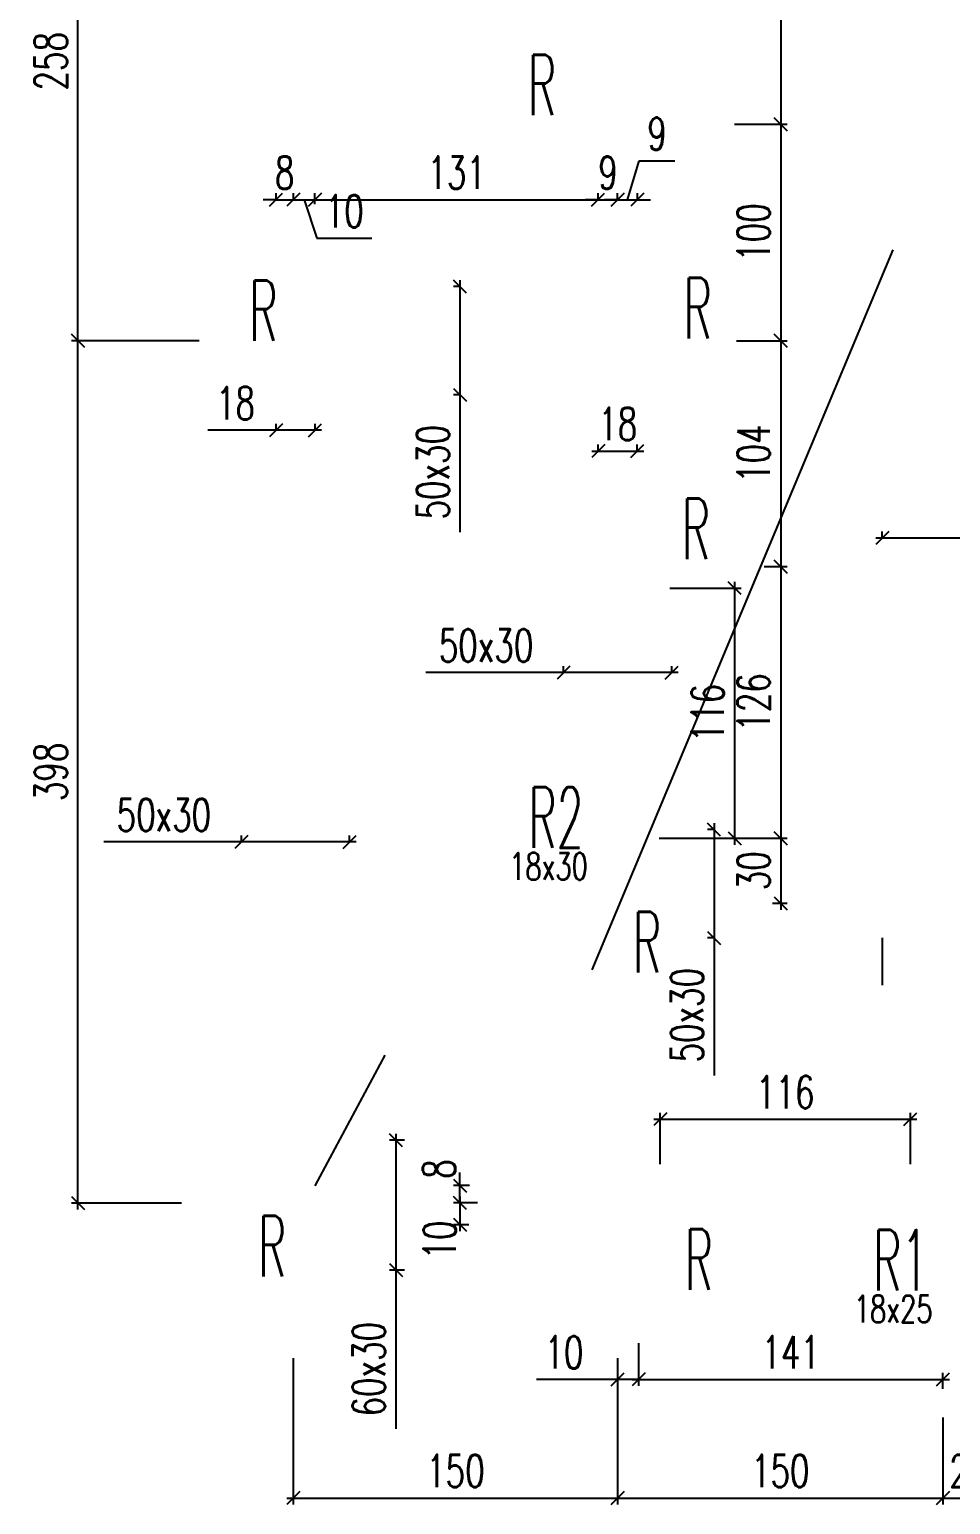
# Model space of a CAD drawing. Extents: x 307 to 786, y -197 to -94.
# Drawn here: x 399.65 to 403.9, y -112.1 to -105.28 of the extents above; entities that cross this region are included whole.
import ezdxf

# ---------------------------------------------------------------- set-up
doc = ezdxf.new("R2010")
doc.units = 0
doc.header["$LTSCALE"] = 0.5
doc.header["$MEASUREMENT"] = 0
doc.layers.get('DEFPOINTS').update_dxf_attribs({"linetype": 'CONTINUOUS'})
doc.layers.add('COTATION', color=7, linetype='CONTINUOUS')
doc.layers.add('REPERE-RAID', color=4, linetype='CONTINUOUS')
doc.styles.add('ROMANS8', font='romans.shx', dxfattribs={"width": 0.7})
doc.styles.get("Standard").update_dxf_attribs({"font": 'txt.shx'})
doc.dimstyles.new('COT50 cm', dxfattribs={"dimtxt": 0.15, "dimasz": 0.06, "dimexe": 0.03, "dimexo": 0.1, "dimgap": 0.05, "dimtad": 1, "dimdec": 0, "dimlfac": 100, "dimzin": 0, "dimdsep": 46, "dimtxsty": 'ROMANS8', "dimblk1": 'OBLIQUE', "dimblk2": 'OBLIQUE', "dimsah": 1, "dimcen": 0.03, "dimdle": 0.03, "dimclrt": 1, "dimadec": 0, "dimazin": 0, "dimtfac": 1, "dimtdec": 0, "dimtmove": 0, "dimatfit": 3, "dimfxl": 1, "dimfxlon": 1, "dimtolj": 1, "dimtzin": 0, "dimlwd": -1, "dimlwe": -1, "dimarcsym": 0})

# ---------------------------------------------------------------- blocks, each defined once
blk = doc.blocks.new('_Oblique')
at = {"layer": 'COTATION', "color": 0, "lineweight": -2}
blk.add_line((-0.5, -0.5), (0.5, 0.5), dxfattribs=at)
blk = doc.blocks.new('*D71')
at = {"layer": 'COTATION', "color": 0, "transparency": 16777216}
for p, q in [((400.4329, -106.7178), (399.8431, -106.7178)), ((399.8731, -110.7324), (399.8731, -106.6878)), ((400.3518, -110.7024), (399.8431, -110.7024))]:
    blk.add_line(p, q, dxfattribs=at)
at = {"layer": 'DEFPOINTS', "color": 0, "transparency": 16777216}
for p in [(399.8731, -106.7178), (400.5329, -106.7178), (400.4518, -110.7024)]:
    blk.add_point(p, dxfattribs=at)
at = {"layer": 'COTATION', "color": 0, "transparency": 16777216, "xscale": 0.06, "yscale": 0.06, "zscale": 0.06}
for p, rotation in [((399.8731, -106.7178), 90), ((399.8731, -110.7024), 270)]:
    blk.add_blockref('_Oblique', p, dxfattribs=dict(at, rotation=rotation))
at = {"layer": 'COTATION', "color": 1, "transparency": 16777216, "insert": (399.7481, -108.7101), "char_height": 0.15, "attachment_point": 5, "rotation": 90, "style": 'ROMANS8'}
blk.add_mtext('\\A1;398', dxfattribs=at)
blk = doc.blocks.new('*D72')
at = {"layer": 'COTATION', "color": 0, "transparency": 16777216}
for p, q in [((400.8684, -111.4197), (400.8684, -112.0955)), ((402.3667, -111.4197), (402.3667, -112.0955)), ((400.8384, -112.0655), (402.3967, -112.0655))]:
    blk.add_line(p, q, dxfattribs=at)
at = {"layer": 'DEFPOINTS', "color": 0, "transparency": 16777216}
for p in [(400.8684, -111.3197), (402.3667, -111.3197), (402.3667, -112.0655)]:
    blk.add_point(p, dxfattribs=at)
at = {"layer": 'COTATION', "color": 0, "transparency": 16777216, "xscale": 0.06, "yscale": 0.06, "zscale": 0.06, "rotation": 180}
blk.add_blockref('_Oblique', (400.8684, -112.0655), dxfattribs=at)
at = {"layer": 'COTATION', "color": 0, "transparency": 16777216, "xscale": 0.06, "yscale": 0.06, "zscale": 0.06}
blk.add_blockref('_Oblique', (402.3667, -112.0655), dxfattribs=at)
at = {"layer": 'COTATION', "color": 1, "transparency": 16777216, "insert": (401.6175, -111.9405), "char_height": 0.15, "attachment_point": 5, "style": 'ROMANS8'}
blk.add_mtext('\\A1;150', dxfattribs=at)
blk = doc.blocks.new('*D73')
at = {"layer": 'COTATION', "color": 0, "transparency": 16777216}
for p, q in [((402.3667, -111.4197), (402.3667, -112.0955)), ((403.8697, -111.6932), (403.8697, -112.0955)), ((402.3367, -112.0655), (403.8997, -112.0655))]:
    blk.add_line(p, q, dxfattribs=at)
at = {"layer": 'DEFPOINTS', "color": 0, "transparency": 16777216}
for p in [(402.3667, -111.3197), (403.8697, -111.5932), (403.8697, -112.0655)]:
    blk.add_point(p, dxfattribs=at)
at = {"layer": 'COTATION', "color": 0, "transparency": 16777216, "xscale": 0.06, "yscale": 0.06, "zscale": 0.06, "rotation": 180}
blk.add_blockref('_Oblique', (402.3667, -112.0655), dxfattribs=at)
at = {"layer": 'COTATION', "color": 0, "transparency": 16777216, "xscale": 0.06, "yscale": 0.06, "zscale": 0.06}
blk.add_blockref('_Oblique', (403.8697, -112.0655), dxfattribs=at)
at = {"layer": 'COTATION', "color": 1, "transparency": 16777216, "insert": (403.1182, -111.9405), "char_height": 0.15, "attachment_point": 5, "style": 'ROMANS8'}
blk.add_mtext('\\A1;150', dxfattribs=at)
blk = doc.blocks.new('*D74')
at = {"layer": 'COTATION', "color": 0, "transparency": 16777216}
for p, q in [((404.1097, -111.5086), (404.1097, -112.0955)), ((403.8697, -111.6932), (403.8697, -112.0955)), ((403.8397, -112.0655), (404.1397, -112.0655))]:
    blk.add_line(p, q, dxfattribs=at)
at = {"layer": 'DEFPOINTS', "color": 0, "transparency": 16777216}
for p in [(404.1097, -111.4086), (403.8697, -111.5932), (404.1097, -112.0655)]:
    blk.add_point(p, dxfattribs=at)
at = {"layer": 'COTATION', "color": 0, "transparency": 16777216, "xscale": 0.06, "yscale": 0.06, "zscale": 0.06, "rotation": 180}
blk.add_blockref('_Oblique', (403.8697, -112.0655), dxfattribs=at)
at = {"layer": 'COTATION', "color": 0, "transparency": 16777216, "xscale": 0.06, "yscale": 0.06, "zscale": 0.06}
blk.add_blockref('_Oblique', (404.1097, -112.0655), dxfattribs=at)
at = {"layer": 'COTATION', "color": 1, "transparency": 16777216, "insert": (403.9897, -111.9405), "char_height": 0.15, "attachment_point": 5, "style": 'ROMANS8'}
blk.add_mtext('\\A1;24', dxfattribs=at)
blk = doc.blocks.new('*D261')
at = {"layer": 'COTATION', "color": 0, "transparency": 16777216}
for p, q in [((400.7886, -107.1312), (400.4736, -107.1312)), ((400.7886, -107.1312), (400.7886, -107.1012)), ((400.9987, -107.1312), (400.7886, -107.1312)), ((400.9687, -107.1312), (400.9687, -107.1012))]:
    blk.add_line(p, q, dxfattribs=at)
at = {"layer": 'DEFPOINTS', "color": 0, "transparency": 16777216}
for p in [(400.7886, -107.1312), (400.7886, -107.1757), (400.9687, -107.1757)]:
    blk.add_point(p, dxfattribs=at)
at = {"layer": 'COTATION', "color": 0, "transparency": 16777216, "xscale": 0.06, "yscale": 0.06, "zscale": 0.06, "rotation": 180}
blk.add_blockref('_Oblique', (400.7886, -107.1312), dxfattribs=at)
at = {"layer": 'COTATION', "color": 0, "transparency": 16777216, "xscale": 0.06, "yscale": 0.06, "zscale": 0.06}
blk.add_blockref('_Oblique', (400.9687, -107.1312), dxfattribs=at)
at = {"layer": 'COTATION', "color": 1, "transparency": 16777216, "insert": (400.6011, -107.0062), "char_height": 0.15, "attachment_point": 5, "style": 'ROMANS8'}
blk.add_mtext('\\A1;18', dxfattribs=at)
blk = doc.blocks.new('*D276')
at = {"layer": 'COTATION', "color": 0, "transparency": 16777216}
for p, q in [((400.6285, -109.0339), (399.9932, -109.0339)), ((400.6285, -109.0339), (400.6285, -109.0039)), ((401.1585, -109.0339), (400.6285, -109.0339)), ((401.1285, -109.0339), (401.1285, -109.0039))]:
    blk.add_line(p, q, dxfattribs=at)
at = {"layer": 'DEFPOINTS', "color": 0, "transparency": 16777216}
for p in [(400.6285, -109.0339), (400.6285, -109.0534), (401.1285, -109.0534)]:
    blk.add_point(p, dxfattribs=at)
at = {"layer": 'COTATION', "color": 0, "transparency": 16777216, "xscale": 0.06, "yscale": 0.06, "zscale": 0.06, "rotation": 180}
blk.add_blockref('_Oblique', (400.6285, -109.0339), dxfattribs=at)
at = {"layer": 'COTATION', "color": 0, "transparency": 16777216, "xscale": 0.06, "yscale": 0.06, "zscale": 0.06}
blk.add_blockref('_Oblique', (401.1285, -109.0339), dxfattribs=at)
at = {"layer": 'COTATION', "color": 1, "transparency": 16777216, "insert": (400.2707, -108.9089), "char_height": 0.15, "attachment_point": 5, "style": 'ROMANS8'}
blk.add_mtext('\\A1;50x30', dxfattribs=at)
blk = doc.blocks.new('*D277')
at = {"layer": 'COTATION', "color": 0, "transparency": 16777216}
for p, q in [((401.6386, -106.4378), (401.6386, -106.9678)), ((401.6386, -106.4678), (401.6086, -106.4678)), ((401.6386, -106.9678), (401.6086, -106.9678)), ((401.6386, -106.9678), (401.6386, -107.6031))]:
    blk.add_line(p, q, dxfattribs=at)
at = {"layer": 'DEFPOINTS', "color": 0, "transparency": 16777216}
for p in [(401.7121, -106.4678), (401.6386, -106.9678), (401.7121, -106.9678)]:
    blk.add_point(p, dxfattribs=at)
at = {"layer": 'COTATION', "color": 0, "transparency": 16777216, "xscale": 0.06, "yscale": 0.06, "zscale": 0.06}
for p, rotation in [((401.6386, -106.4678), 90), ((401.6386, -106.9678), 270)]:
    blk.add_blockref('_Oblique', p, dxfattribs=dict(at, rotation=rotation))
at = {"layer": 'COTATION', "color": 1, "transparency": 16777216, "insert": (401.5136, -107.3256), "char_height": 0.15, "attachment_point": 5, "rotation": 90, "style": 'ROMANS8'}
blk.add_mtext('\\A1;50x30', dxfattribs=at)
blk = doc.blocks.new('*D278')
at = {"layer": 'COTATION', "color": 0, "transparency": 16777216}
for p, q in [((403.5898, -107.6287), (403.5898, -107.5987)), ((404.1897, -107.6639), (404.1897, -107.5987)), ((403.5598, -107.6287), (404.1897, -107.6287)), ((404.1897, -107.6287), (404.8197, -107.6287))]:
    blk.add_line(p, q, dxfattribs=at)
at = {"layer": 'DEFPOINTS', "color": 0, "transparency": 16777216}
for p in [(404.1897, -107.6287), (403.5898, -107.7262), (404.1897, -107.7639)]:
    blk.add_point(p, dxfattribs=at)
at = {"layer": 'COTATION', "color": 0, "transparency": 16777216, "xscale": 0.06, "yscale": 0.06, "zscale": 0.06, "rotation": 180}
blk.add_blockref('_Oblique', (403.5898, -107.6287), dxfattribs=at)
at = {"layer": 'COTATION', "color": 0, "transparency": 16777216, "xscale": 0.06, "yscale": 0.06, "zscale": 0.06}
blk.add_blockref('_Oblique', (404.1897, -107.6287), dxfattribs=at)
at = {"layer": 'COTATION', "color": 1, "transparency": 16777216, "insert": (404.5447, -107.5037), "char_height": 0.15, "attachment_point": 5, "style": 'ROMANS8'}
blk.add_mtext('\\A1;60x30', dxfattribs=at)
blk = doc.blocks.new('*D279')
at = {"layer": 'COTATION', "color": 0, "transparency": 16777216}
for p, q in [((402.1168, -108.2514), (402.1168, -108.2214)), ((402.6168, -108.2514), (402.6168, -108.2214)), ((402.1168, -108.2514), (401.4814, -108.2514)), ((402.6468, -108.2514), (402.1168, -108.2514))]:
    blk.add_line(p, q, dxfattribs=at)
at = {"layer": 'DEFPOINTS', "color": 0, "transparency": 16777216}
for p in [(402.1168, -108.2514), (402.1168, -108.2709), (402.6168, -108.2709)]:
    blk.add_point(p, dxfattribs=at)
at = {"layer": 'COTATION', "color": 0, "transparency": 16777216, "xscale": 0.06, "yscale": 0.06, "zscale": 0.06, "rotation": 180}
blk.add_blockref('_Oblique', (402.1168, -108.2514), dxfattribs=at)
at = {"layer": 'COTATION', "color": 0, "transparency": 16777216, "xscale": 0.06, "yscale": 0.06, "zscale": 0.06}
blk.add_blockref('_Oblique', (402.6168, -108.2514), dxfattribs=at)
at = {"layer": 'COTATION', "color": 1, "transparency": 16777216, "insert": (401.7589, -108.1264), "char_height": 0.15, "attachment_point": 5, "style": 'ROMANS8'}
blk.add_mtext('\\A1;50x30', dxfattribs=at)
blk = doc.blocks.new('*D280')
at = {"layer": 'COTATION', "color": 0, "transparency": 16777216}
for p, q in [((402.8127, -108.9771), (402.7827, -108.9771)), ((402.8127, -108.9471), (402.8127, -109.4771)), ((402.8127, -109.4771), (402.7827, -109.4771)), ((402.8127, -109.4771), (402.8127, -110.1124))]:
    blk.add_line(p, q, dxfattribs=at)
at = {"layer": 'DEFPOINTS', "color": 0, "transparency": 16777216}
for p in [(402.8862, -108.9771), (402.8127, -109.4771), (402.8862, -109.4771)]:
    blk.add_point(p, dxfattribs=at)
at = {"layer": 'COTATION', "color": 0, "transparency": 16777216, "xscale": 0.06, "yscale": 0.06, "zscale": 0.06}
for p, rotation in [((402.8127, -108.9771), 90), ((402.8127, -109.4771), 270)]:
    blk.add_blockref('_Oblique', p, dxfattribs=dict(at, rotation=rotation))
at = {"layer": 'COTATION', "color": 1, "transparency": 16777216, "insert": (402.6877, -109.8349), "char_height": 0.15, "attachment_point": 5, "rotation": 90, "style": 'ROMANS8'}
blk.add_mtext('\\A1;50x30', dxfattribs=at)
blk = doc.blocks.new('*D281')
at = {"layer": 'COTATION', "color": 0, "transparency": 16777216}
for p, q in [((401.3825, -110.4124), (401.3125, -110.4124)), ((401.3425, -110.3824), (401.3425, -111.0124)), ((401.3825, -111.0124), (401.3125, -111.0124)), ((401.3425, -111.0124), (401.3425, -111.7452))]:
    blk.add_line(p, q, dxfattribs=at)
at = {"layer": 'DEFPOINTS', "color": 0, "transparency": 16777216}
for p in [(401.6447, -110.4124), (401.3425, -111.0124), (401.674, -111.0124)]:
    blk.add_point(p, dxfattribs=at)
at = {"layer": 'COTATION', "color": 0, "transparency": 16777216, "xscale": 0.06, "yscale": 0.06, "zscale": 0.06}
for p, rotation in [((401.3425, -110.4124), 90), ((401.3425, -111.0124), 270)]:
    blk.add_blockref('_Oblique', p, dxfattribs=dict(at, rotation=rotation))
at = {"layer": 'COTATION', "color": 1, "transparency": 16777216, "insert": (401.2175, -111.4702), "char_height": 0.15, "attachment_point": 5, "rotation": 90, "style": 'ROMANS8'}
blk.add_mtext('\\A1;60x30', dxfattribs=at)
blk = doc.blocks.new('*D282')
at = {"layer": 'COTATION', "color": 0, "transparency": 16777216}
for p, q in [((400.7886, -106.0662), (400.7886, -106.0362)), ((400.8686, -106.0662), (400.8686, -106.0362)), ((400.7886, -106.0662), (400.7286, -106.0662)), ((400.7886, -106.0662), (400.8686, -106.0662)), ((400.8686, -106.0662), (400.9286, -106.0662))]:
    blk.add_line(p, q, dxfattribs=at)
at = {"layer": 'DEFPOINTS', "color": 0, "transparency": 16777216}
for p in [(400.7886, -106.0867), (400.8686, -106.0662), (400.8686, -106.1594)]:
    blk.add_point(p, dxfattribs=at)
at = {"layer": 'COTATION', "color": 0, "transparency": 16777216, "xscale": 0.06, "yscale": 0.06, "zscale": 0.06}
blk.add_blockref('_Oblique', (400.7886, -106.0662), dxfattribs=at)
at = {"layer": 'COTATION', "color": 0, "transparency": 16777216, "xscale": 0.06, "yscale": 0.06, "zscale": 0.06, "rotation": 180}
blk.add_blockref('_Oblique', (400.8686, -106.0662), dxfattribs=at)
at = {"layer": 'COTATION', "color": 1, "transparency": 16777216, "insert": (400.8286, -105.9412), "char_height": 0.15, "attachment_point": 5, "style": 'ROMANS8'}
blk.add_mtext('\\A1;8', dxfattribs=at)
blk = doc.blocks.new('*D283')
at = {"layer": 'COTATION', "color": 0, "transparency": 16777216}
for p, q in [((400.8686, -106.0662), (400.8686, -106.0362)), ((400.9686, -106.087), (400.9686, -106.0362)), ((400.8386, -106.0662), (400.9986, -106.0662)), ((400.9186, -106.0662), (400.9766, -106.2446)), ((400.9766, -106.2446), (401.2316, -106.2446))]:
    blk.add_line(p, q, dxfattribs=at)
at = {"layer": 'DEFPOINTS', "color": 0, "transparency": 16777216}
for p in [(400.9686, -106.0662), (400.8686, -106.1594), (400.9686, -106.187)]:
    blk.add_point(p, dxfattribs=at)
at = {"layer": 'COTATION', "color": 0, "transparency": 16777216, "xscale": 0.06, "yscale": 0.06, "zscale": 0.06, "rotation": 180}
blk.add_blockref('_Oblique', (400.8686, -106.0662), dxfattribs=at)
at = {"layer": 'COTATION', "color": 0, "transparency": 16777216, "xscale": 0.06, "yscale": 0.06, "zscale": 0.06}
blk.add_blockref('_Oblique', (400.9686, -106.0662), dxfattribs=at)
at = {"layer": 'COTATION', "color": 1, "transparency": 16777216, "insert": (401.1041, -106.1196), "char_height": 0.15, "attachment_point": 5, "style": 'ROMANS8'}
blk.add_mtext('\\A1;10', dxfattribs=at)
blk = doc.blocks.new('*D284')
at = {"layer": 'COTATION', "color": 0, "transparency": 16777216}
for p, q in [((400.9686, -106.087), (400.9686, -106.0362)), ((402.2768, -106.0692), (402.2768, -106.0362)), ((400.9386, -106.0662), (402.3068, -106.0662))]:
    blk.add_line(p, q, dxfattribs=at)
at = {"layer": 'DEFPOINTS', "color": 0, "transparency": 16777216}
for p in [(402.2768, -106.0662), (400.9686, -106.187), (402.2768, -106.1692)]:
    blk.add_point(p, dxfattribs=at)
at = {"layer": 'COTATION', "color": 0, "transparency": 16777216, "xscale": 0.06, "yscale": 0.06, "zscale": 0.06, "rotation": 180}
blk.add_blockref('_Oblique', (400.9686, -106.0662), dxfattribs=at)
at = {"layer": 'COTATION', "color": 0, "transparency": 16777216, "xscale": 0.06, "yscale": 0.06, "zscale": 0.06}
blk.add_blockref('_Oblique', (402.2768, -106.0662), dxfattribs=at)
at = {"layer": 'COTATION', "color": 1, "transparency": 16777216, "insert": (401.6227, -105.9412), "char_height": 0.15, "attachment_point": 5, "style": 'ROMANS8'}
blk.add_mtext('\\A1;131', dxfattribs=at)
blk = doc.blocks.new('*D285')
at = {"layer": 'COTATION', "color": 0, "transparency": 16777216}
for p, q in [((402.2768, -106.0692), (402.2768, -106.0362)), ((402.3668, -106.0662), (402.3668, -106.0362)), ((402.2768, -106.0662), (402.2168, -106.0662)), ((402.2768, -106.0662), (402.3668, -106.0662)), ((402.3668, -106.0662), (402.4268, -106.0662))]:
    blk.add_line(p, q, dxfattribs=at)
at = {"layer": 'DEFPOINTS', "color": 0, "transparency": 16777216}
for p in [(402.3668, -106.0662), (402.2768, -106.1692), (402.3668, -106.1519)]:
    blk.add_point(p, dxfattribs=at)
at = {"layer": 'COTATION', "color": 0, "transparency": 16777216, "xscale": 0.06, "yscale": 0.06, "zscale": 0.06}
blk.add_blockref('_Oblique', (402.2768, -106.0662), dxfattribs=at)
at = {"layer": 'COTATION', "color": 0, "transparency": 16777216, "xscale": 0.06, "yscale": 0.06, "zscale": 0.06, "rotation": 180}
blk.add_blockref('_Oblique', (402.3668, -106.0662), dxfattribs=at)
at = {"layer": 'COTATION', "color": 1, "transparency": 16777216, "insert": (402.3218, -105.9412), "char_height": 0.15, "attachment_point": 5, "style": 'ROMANS8'}
blk.add_mtext('\\A1;9', dxfattribs=at)
blk = doc.blocks.new('*D286')
at = {"layer": 'COTATION', "color": 0, "transparency": 16777216}
for p, q in [((402.4125, -106.0662), (402.4665, -105.8862)), ((402.4665, -105.8862), (402.6315, -105.8862)), ((402.3668, -106.0662), (402.3668, -106.0362)), ((402.4583, -106.0662), (402.4583, -106.0362)), ((402.3668, -106.0662), (402.3068, -106.0662)), ((402.3668, -106.0662), (402.4583, -106.0662)), ((402.3668, -106.0662), (402.4583, -106.0662)), ((402.4583, -106.0662), (402.5183, -106.0662))]:
    blk.add_line(p, q, dxfattribs=at)
at = {"layer": 'DEFPOINTS', "color": 0, "transparency": 16777216}
for p in [(402.4583, -106.0662), (402.3668, -106.1519), (402.4583, -106.1519)]:
    blk.add_point(p, dxfattribs=at)
at = {"layer": 'COTATION', "color": 0, "transparency": 16777216, "xscale": 0.06, "yscale": 0.06, "zscale": 0.06}
blk.add_blockref('_Oblique', (402.3668, -106.0662), dxfattribs=at)
at = {"layer": 'COTATION', "color": 0, "transparency": 16777216, "xscale": 0.06, "yscale": 0.06, "zscale": 0.06, "rotation": 180}
blk.add_blockref('_Oblique', (402.4583, -106.0662), dxfattribs=at)
at = {"layer": 'COTATION', "color": 1, "transparency": 16777216, "insert": (402.549, -105.7612), "char_height": 0.15, "attachment_point": 5, "style": 'ROMANS8'}
blk.add_mtext('\\A1;9', dxfattribs=at)
blk = doc.blocks.new('*D287')
at = {"layer": 'COTATION', "color": 0, "transparency": 16777216}
for p, q in [((401.6384, -110.6722), (401.6384, -110.8325)), ((401.72, -110.7022), (401.6084, -110.7022)), ((401.6798, -110.8025), (401.6084, -110.8025))]:
    blk.add_line(p, q, dxfattribs=at)
at = {"layer": 'DEFPOINTS', "color": 0, "transparency": 16777216}
for p in [(401.82, -110.7022), (401.6384, -110.8025), (401.7798, -110.8025)]:
    blk.add_point(p, dxfattribs=at)
at = {"layer": 'COTATION', "color": 0, "transparency": 16777216, "xscale": 0.06, "yscale": 0.06, "zscale": 0.06}
for p, rotation in [((401.6384, -110.7022), 90), ((401.6384, -110.8025), 270)]:
    blk.add_blockref('_Oblique', p, dxfattribs=dict(at, rotation=rotation))
at = {"layer": 'COTATION', "color": 1, "transparency": 16777216, "insert": (401.5448, -110.8735), "char_height": 0.15, "attachment_point": 5, "rotation": 90, "style": 'ROMANS8'}
blk.add_mtext('\\A1;10', dxfattribs=at)
blk = doc.blocks.new('*D288')
at = {"layer": 'COTATION', "color": 0, "transparency": 16777216}
for p, q in [((401.6824, -110.622), (401.6084, -110.622)), ((401.6384, -110.622), (401.6384, -110.562)), ((401.6384, -110.7022), (401.6384, -110.622)), ((401.72, -110.7022), (401.6084, -110.7022)), ((401.6384, -110.7022), (401.6384, -110.7622))]:
    blk.add_line(p, q, dxfattribs=at)
at = {"layer": 'DEFPOINTS', "color": 0, "transparency": 16777216}
for p in [(401.6384, -110.622), (401.7824, -110.622), (401.82, -110.7022)]:
    blk.add_point(p, dxfattribs=at)
at = {"layer": 'COTATION', "color": 0, "transparency": 16777216, "xscale": 0.06, "yscale": 0.06, "zscale": 0.06}
for p, rotation in [((401.6384, -110.622), 270), ((401.6384, -110.7022), 90)]:
    blk.add_blockref('_Oblique', p, dxfattribs=dict(at, rotation=rotation))
at = {"layer": 'COTATION', "color": 1, "transparency": 16777216, "insert": (401.542, -110.5454), "char_height": 0.15, "attachment_point": 5, "rotation": 90, "style": 'ROMANS8'}
blk.add_mtext('\\A1;8', dxfattribs=at)
blk = doc.blocks.new('*D289')
at = {"layer": 'COTATION', "color": 0, "transparency": 16777216}
for p, q in [((402.2771, -107.2274), (402.2771, -107.1974)), ((402.4578, -107.2274), (402.4578, -107.1974)), ((402.2471, -107.2274), (402.4878, -107.2274))]:
    blk.add_line(p, q, dxfattribs=at)
at = {"layer": 'DEFPOINTS', "color": 0, "transparency": 16777216}
for p in [(402.4578, -107.2274), (402.2771, -107.2841), (402.4578, -107.2839)]:
    blk.add_point(p, dxfattribs=at)
at = {"layer": 'COTATION', "color": 0, "transparency": 16777216, "xscale": 0.06, "yscale": 0.06, "zscale": 0.06, "rotation": 180}
blk.add_blockref('_Oblique', (402.2771, -107.2274), dxfattribs=at)
at = {"layer": 'COTATION', "color": 0, "transparency": 16777216, "xscale": 0.06, "yscale": 0.06, "zscale": 0.06}
blk.add_blockref('_Oblique', (402.4578, -107.2274), dxfattribs=at)
at = {"layer": 'COTATION', "color": 1, "transparency": 16777216, "insert": (402.3675, -107.1024), "char_height": 0.15, "attachment_point": 5, "style": 'ROMANS8'}
blk.add_mtext('\\A1;18', dxfattribs=at)
blk = doc.blocks.new('*D295')
at = {"layer": 'COTATION', "color": 0, "transparency": 16777216}
for p, q in [((400.2711, -104.1353), (399.8431, -104.1353)), ((399.8731, -106.7478), (399.8731, -104.1053)), ((400.4329, -106.7178), (399.8431, -106.7178))]:
    blk.add_line(p, q, dxfattribs=at)
at = {"layer": 'DEFPOINTS', "color": 0, "transparency": 16777216}
for p in [(399.8731, -104.1353), (400.3711, -104.1353), (400.5329, -106.7178)]:
    blk.add_point(p, dxfattribs=at)
at = {"layer": 'COTATION', "color": 0, "transparency": 16777216, "xscale": 0.06, "yscale": 0.06, "zscale": 0.06}
for p, rotation in [((399.8731, -104.1353), 90), ((399.8731, -106.7178), 270)]:
    blk.add_blockref('_Oblique', p, dxfattribs=dict(at, rotation=rotation))
at = {"layer": 'COTATION', "color": 1, "transparency": 16777216, "insert": (399.7481, -105.4265), "char_height": 0.15, "attachment_point": 5, "rotation": 90, "style": 'ROMANS8'}
blk.add_mtext('\\A1;258', dxfattribs=at)
blk = doc.blocks.new('*D298')
at = {"layer": 'COTATION', "color": 0, "transparency": 16777216}
for p, q in [((403.1202, -104.1058), (403.1202, -105.7478)), ((403.1202, -104.1358), (403.1502, -104.1358)), ((402.9074, -105.7178), (403.1502, -105.7178))]:
    blk.add_line(p, q, dxfattribs=at)
at = {"layer": 'DEFPOINTS', "color": 0, "transparency": 16777216}
for p in [(403.0855, -104.1358), (402.8074, -105.7178), (403.1202, -105.7178)]:
    blk.add_point(p, dxfattribs=at)
at = {"layer": 'COTATION', "color": 0, "transparency": 16777216, "xscale": 0.06, "yscale": 0.06, "zscale": 0.06}
for p, rotation in [((403.1202, -104.1358), 90), ((403.1202, -105.7178), 270)]:
    blk.add_blockref('_Oblique', p, dxfattribs=dict(at, rotation=rotation))
at = {"layer": 'COTATION', "color": 1, "transparency": 16777216, "insert": (402.9952, -104.9268), "char_height": 0.15, "attachment_point": 5, "rotation": 90, "style": 'ROMANS8'}
blk.add_mtext('\\A1;158', dxfattribs=at)
blk = doc.blocks.new('*D299')
at = {"layer": 'COTATION', "color": 0, "transparency": 16777216}
for p, q in [((403.1202, -105.6878), (403.1202, -106.7478)), ((402.9074, -105.7178), (403.1502, -105.7178)), ((402.9168, -106.7178), (403.1502, -106.7178))]:
    blk.add_line(p, q, dxfattribs=at)
at = {"layer": 'DEFPOINTS', "color": 0, "transparency": 16777216}
for p in [(402.8074, -105.7178), (402.8168, -106.7178), (403.1202, -106.7178)]:
    blk.add_point(p, dxfattribs=at)
at = {"layer": 'COTATION', "color": 0, "transparency": 16777216, "xscale": 0.06, "yscale": 0.06, "zscale": 0.06}
for p, rotation in [((403.1202, -105.7178), 90), ((403.1202, -106.7178), 270)]:
    blk.add_blockref('_Oblique', p, dxfattribs=dict(at, rotation=rotation))
at = {"layer": 'COTATION', "color": 1, "transparency": 16777216, "insert": (402.9952, -106.2178), "char_height": 0.15, "attachment_point": 5, "rotation": 90, "style": 'ROMANS8'}
blk.add_mtext('\\A1;100', dxfattribs=at)
blk = doc.blocks.new('*D300')
at = {"layer": 'COTATION', "color": 0, "transparency": 16777216}
for p, q in [((402.9168, -106.7178), (403.1502, -106.7178)), ((403.1202, -106.6878), (403.1202, -107.7914)), ((403.0436, -107.7614), (403.1502, -107.7614))]:
    blk.add_line(p, q, dxfattribs=at)
at = {"layer": 'DEFPOINTS', "color": 0, "transparency": 16777216}
for p in [(402.8168, -106.7178), (402.9436, -107.7614), (403.1202, -107.7614)]:
    blk.add_point(p, dxfattribs=at)
at = {"layer": 'COTATION', "color": 0, "transparency": 16777216, "xscale": 0.06, "yscale": 0.06, "zscale": 0.06}
for p, rotation in [((403.1202, -106.7178), 90), ((403.1202, -107.7614), 270)]:
    blk.add_blockref('_Oblique', p, dxfattribs=dict(at, rotation=rotation))
at = {"layer": 'COTATION', "color": 1, "transparency": 16777216, "insert": (402.9952, -107.2396), "char_height": 0.15, "attachment_point": 5, "rotation": 90, "style": 'ROMANS8'}
blk.add_mtext('\\A1;104', dxfattribs=at)
blk = doc.blocks.new('*D301')
at = {"layer": 'COTATION', "color": 0, "transparency": 16777216}
for p, q in [((403.1202, -107.7314), (403.1202, -109.0471)), ((403.0436, -107.7614), (403.1502, -107.7614)), ((402.6715, -109.0171), (403.1502, -109.0171))]:
    blk.add_line(p, q, dxfattribs=at)
at = {"layer": 'DEFPOINTS', "color": 0, "transparency": 16777216}
for p in [(402.9436, -107.7614), (402.5715, -109.0171), (403.1202, -109.0171)]:
    blk.add_point(p, dxfattribs=at)
at = {"layer": 'COTATION', "color": 0, "transparency": 16777216, "xscale": 0.06, "yscale": 0.06, "zscale": 0.06}
for p, rotation in [((403.1202, -107.7614), 90), ((403.1202, -109.0171), 270)]:
    blk.add_blockref('_Oblique', p, dxfattribs=dict(at, rotation=rotation))
at = {"layer": 'COTATION', "color": 1, "transparency": 16777216, "insert": (402.9952, -108.3892), "char_height": 0.15, "attachment_point": 5, "rotation": 90, "style": 'ROMANS8'}
blk.add_mtext('\\A1;126', dxfattribs=at)
blk = doc.blocks.new('*D302')
at = {"layer": 'COTATION', "color": 0, "transparency": 16777216}
for p, q in [((402.5592, -109.0171), (403.1502, -109.0171)), ((403.1202, -108.9871), (403.1202, -109.3471)), ((403.0818, -109.3171), (403.1502, -109.3171))]:
    blk.add_line(p, q, dxfattribs=at)
at = {"layer": 'DEFPOINTS', "color": 0, "transparency": 16777216}
for p in [(402.4592, -109.0171), (402.9818, -109.3171), (403.1202, -109.3171)]:
    blk.add_point(p, dxfattribs=at)
at = {"layer": 'COTATION', "color": 0, "transparency": 16777216, "xscale": 0.06, "yscale": 0.06, "zscale": 0.06}
for p, rotation in [((403.1202, -109.0171), 90), ((403.1202, -109.3171), 270)]:
    blk.add_blockref('_Oblique', p, dxfattribs=dict(at, rotation=rotation))
at = {"layer": 'COTATION', "color": 1, "transparency": 16777216, "insert": (402.9952, -109.1671), "char_height": 0.15, "attachment_point": 5, "rotation": 90, "style": 'ROMANS8'}
blk.add_mtext('\\A1;30', dxfattribs=at)
blk = doc.blocks.new('*D303')
at = {"layer": 'COTATION', "color": 0, "transparency": 16777216}
for p, q in [((402.4637, -111.3497), (402.4637, -111.5475)), ((402.3667, -111.5175), (401.9917, -111.5175)), ((402.3667, -111.5175), (402.3667, -111.5475)), ((402.4637, -111.5175), (402.3667, -111.5175)), ((402.4637, -111.5175), (402.5237, -111.5175))]:
    blk.add_line(p, q, dxfattribs=at)
at = {"layer": 'DEFPOINTS', "color": 0, "transparency": 16777216}
for p in [(402.4637, -111.2497), (402.3667, -111.429), (402.3667, -111.5175)]:
    blk.add_point(p, dxfattribs=at)
at = {"layer": 'COTATION', "color": 0, "transparency": 16777216, "xscale": 0.06, "yscale": 0.06, "zscale": 0.06}
blk.add_blockref('_Oblique', (402.3667, -111.5175), dxfattribs=at)
at = {"layer": 'COTATION', "color": 0, "transparency": 16777216, "xscale": 0.06, "yscale": 0.06, "zscale": 0.06, "rotation": 180}
blk.add_blockref('_Oblique', (402.4637, -111.5175), dxfattribs=at)
at = {"layer": 'COTATION', "color": 1, "transparency": 16777216, "insert": (402.1192, -111.3925), "char_height": 0.15, "attachment_point": 5, "style": 'ROMANS8'}
blk.add_mtext('\\A1;10', dxfattribs=at)
blk = doc.blocks.new('*D304')
at = {"layer": 'COTATION', "color": 0, "transparency": 16777216}
for p, q in [((402.4637, -111.3497), (402.4637, -111.5475)), ((403.8697, -111.5606), (403.8697, -111.4875)), ((402.4337, -111.5175), (403.8997, -111.5175))]:
    blk.add_line(p, q, dxfattribs=at)
at = {"layer": 'DEFPOINTS', "color": 0, "transparency": 16777216}
for p in [(402.4637, -111.2497), (403.8697, -111.5175), (403.8697, -111.6606)]:
    blk.add_point(p, dxfattribs=at)
at = {"layer": 'COTATION', "color": 0, "transparency": 16777216, "xscale": 0.06, "yscale": 0.06, "zscale": 0.06, "rotation": 180}
blk.add_blockref('_Oblique', (402.4637, -111.5175), dxfattribs=at)
at = {"layer": 'COTATION', "color": 0, "transparency": 16777216, "xscale": 0.06, "yscale": 0.06, "zscale": 0.06}
blk.add_blockref('_Oblique', (403.8697, -111.5175), dxfattribs=at)
at = {"layer": 'COTATION', "color": 1, "transparency": 16777216, "insert": (403.1667, -111.3925), "char_height": 0.15, "attachment_point": 5, "style": 'ROMANS8'}
blk.add_mtext('\\A1;141', dxfattribs=at)
blk = doc.blocks.new('*D1392')
at = {"layer": 'COTATION', "color": 0, "transparency": 16777216}
for p, q in [((402.6081, -107.8612), (402.9381, -107.8612)), ((402.9081, -109.0471), (402.9081, -107.8312)), ((402.6081, -109.0171), (402.9381, -109.0171))]:
    blk.add_line(p, q, dxfattribs=at)
at = {"layer": 'DEFPOINTS', "color": 0, "transparency": 16777216}
for p in [(402.4601, -107.8612), (402.9081, -107.8612), (402.4592, -109.0171)]:
    blk.add_point(p, dxfattribs=at)
at = {"layer": 'COTATION', "color": 0, "transparency": 16777216, "xscale": 0.06, "yscale": 0.06, "zscale": 0.06}
for p, rotation in [((402.9081, -107.8612), 90), ((402.9081, -109.0171), 270)]:
    blk.add_blockref('_Oblique', p, dxfattribs=dict(at, rotation=rotation))
at = {"layer": 'COTATION', "color": 1, "transparency": 16777216, "insert": (402.7831, -108.4391), "char_height": 0.15, "attachment_point": 5, "rotation": 90, "style": 'ROMANS8'}
blk.add_mtext('\\A1;116', dxfattribs=at)
blk = doc.blocks.new('*D1393')
at = {"layer": 'COTATION', "color": 0, "transparency": 16777216}
for p, q in [((402.5337, -110.3149), (403.7497, -110.3149)), ((402.5637, -110.5224), (402.5637, -110.2849)), ((403.7197, -110.5224), (403.7197, -110.2849))]:
    blk.add_line(p, q, dxfattribs=at)
at = {"layer": 'DEFPOINTS', "color": 0, "transparency": 16777216}
for p in [(403.7197, -110.3149), (402.5637, -110.6224), (403.7197, -110.6224)]:
    blk.add_point(p, dxfattribs=at)
at = {"layer": 'COTATION', "color": 0, "transparency": 16777216, "xscale": 0.06, "yscale": 0.06, "zscale": 0.06, "rotation": 180}
blk.add_blockref('_Oblique', (402.5637, -110.3149), dxfattribs=at)
at = {"layer": 'COTATION', "color": 0, "transparency": 16777216, "xscale": 0.06, "yscale": 0.06, "zscale": 0.06}
blk.add_blockref('_Oblique', (403.7197, -110.3149), dxfattribs=at)
at = {"layer": 'COTATION', "color": 1, "transparency": 16777216, "insert": (403.1417, -110.1899), "char_height": 0.15, "attachment_point": 5, "style": 'ROMANS8'}
blk.add_mtext('\\A1;116', dxfattribs=at)

msp = doc.modelspace()

# ---------------------------------------------------------------- linework, layer by layer
at = {"layer": 'COTATION'}
for p, q in [((402.2493, -109.625), (403.6399, -106.2971)), ((403.5897, -109.4771), (403.5897, -109.6958)), ((400.9689, -110.6224), (401.2933, -110.0186))]:
    msp.add_line(p, q, dxfattribs=at)

# ---------------------------------------------------------------- texts
at = {"layer": 'REPERE-RAID', "color": 4, "width": 0.519}
for s, p in [('R', (401.9524, -105.676)), ('R', (400.6648, -106.7188)), ('R', (402.6715, -106.7072)), ('R', (402.6631, -107.7269)), ('R2', (401.9545, -109.0611)), ('R', (402.4375, -109.6366)), ('R', (400.7053, -111.0417)), ('R', (402.6769, -111.103)), ('R1', (403.5471, -111.1064))]:
    msp.add_text(s, height=0.28, dxfattribs=at).set_placement(p)
at = {"layer": 'REPERE-RAID', "color": 1, "style": 'ROMANS8', "width": 0.7}
for s, p in [('18x30', (401.8656, -109.2088)), ('18x25', (403.4582, -111.2541))]:
    msp.add_text(s, height=0.125, dxfattribs=at).set_placement(p)

# ---------------------------------------------------------------- dimensions: what is measured, and where the dimension line sits
at = {"layer": 'COTATION'}
for base, p1, p2, override, picture, middle in [((399.8731, -104.1353), (400.5329, -106.7178), (400.3711, -104.1353), {"dimtmove": 1}, '*D295', (399.7481, -105.4265)), ((403.1202, -105.7178), (403.0855, -104.1358), (402.8074, -105.7178), {"dimfxl": 10, "dimfxlon": 1}, '*D298', (402.9952, -104.9268)), ((403.1202, -106.7178), (402.8074, -105.7178), (402.8168, -106.7178), {"dimtmove": 1, "dimfxl": 10, "dimfxlon": 1}, '*D299', (402.9952, -106.2178)), ((403.1202, -107.7614), (402.8168, -106.7178), (402.9436, -107.7614), {"dimtmove": 1, "dimfxl": 10, "dimfxlon": 1}, '*D300', (402.9952, -107.2396)), ((403.1202, -109.0171), (402.9436, -107.7614), (402.5715, -109.0171), {"dimtmove": 1, "dimfxl": 10, "dimfxlon": 1}, '*D301', (402.9952, -108.3892)), ((402.9081, -107.8612), (402.4592, -109.0171), (402.4601, -107.8612), {"dimfxl": 0.3}, '*D1392', (402.7831, -108.4391))]:
    dim = msp.add_linear_dim(base=base, p1=p1, p2=p2, angle=90, dimstyle='COT50 cm', override=override, dxfattribs=at)
    dim.commit()
    dim.dimension.update_dxf_attribs({"geometry": picture, "text_midpoint": middle})
for base, p1, p2, override, picture, middle in [((402.4583, -106.0662), (402.3668, -106.1519), (402.4583, -106.1519), {"dimtmove": 1}, '*D286', (402.5165, -105.7612)), ((402.2768, -106.0662), (400.9686, -106.187), (402.2768, -106.1692), {"dimtmove": 1}, '*D284', (401.6227, -105.9412)), ((400.7886, -107.1312), (400.9687, -107.1757), (400.7886, -107.1757), {"dimfxl": 10, "dimfxlon": 1}, '*D261', (400.6011, -107.0062)), ((403.7197, -110.3149), (402.5637, -110.6224), (403.7197, -110.6224), {"dimfxl": 0.3}, '*D1393', (403.1417, -110.1899)), ((402.3667, -111.5175), (402.4637, -111.2497), (402.3667, -111.429), {"dimfxl": 10, "dimfxlon": 1}, '*D303', (402.1192, -111.3925)), ((403.8697, -111.5175), (402.4637, -111.2497), (403.8697, -111.6606), {"dimtmove": 1, "dimfxl": 10, "dimfxlon": 1}, '*D304', (403.1667, -111.3925)), ((403.8697, -112.0655), (402.3667, -111.3197), (403.8697, -111.5932), {"dimtmove": 1}, '*D73', (403.1182, -111.9405))]:
    dim = msp.add_linear_dim(base=base, p1=p1, p2=p2, dimstyle='COT50 cm', override=override, dxfattribs=at)
    dim.commit()
    dim.dimension.update_dxf_attribs({"geometry": picture, "text_midpoint": middle})
dim = msp.add_linear_dim(base=(400.8686, -106.0662), p1=(400.7886, -106.0867), p2=(400.8686, -106.1594), dimstyle='COT50 cm', dxfattribs=at)
dim.commit()
dim.dimension.update_dxf_attribs({"geometry": '*D282', "text_midpoint": (400.8286, -106.0662), "dimtype": 160})
for base, p1, p2, override, picture, middle in [((402.3668, -106.0662), (402.2768, -106.1692), (402.3668, -106.1519), {"dimtmove": 1}, '*D285', (402.3218, -106.0662)), ((400.9686, -106.0662), (400.8686, -106.1594), (400.9686, -106.187), {"dimtmove": 1}, '*D283', (401.0266, -106.2446)), ((402.4578, -107.2274), (402.2771, -107.2841), (402.4578, -107.2839), {"dimfxl": 10, "dimfxlon": 1}, '*D289', (402.3675, -107.2274)), ((404.1097, -112.0655), (403.8697, -111.5932), (404.1097, -111.4086), {"dimtmove": 1}, '*D74', (403.9897, -112.0655))]:
    dim = msp.add_linear_dim(base=base, p1=p1, p2=p2, dimstyle='COT50 cm', override=override, dxfattribs=at)
    dim.commit()
    dim.dimension.update_dxf_attribs({"geometry": picture, "text_midpoint": middle, "dimtype": 160})
for base, p1, p2, angle, text, picture, middle in [((401.6386, -106.9678), (401.7121, -106.4678), (401.7121, -106.9678), 90, '<>x30', '*D277', (401.6386, -107.3256)), ((404.1897, -107.6287), (403.5898, -107.7262), (404.1897, -107.7639), 180, '60x30', '*D278', (404.5447, -107.6287)), ((402.8127, -109.4771), (402.8862, -108.9771), (402.8862, -109.4771), 90, '<>x30', '*D280', (402.8127, -109.8349)), ((401.3425, -111.0124), (401.6447, -110.4124), (401.674, -111.0124), 90, '<>x30', '*D281', (401.3425, -111.4702))]:
    dim = msp.add_linear_dim(base=base, p1=p1, p2=p2, angle=angle, text=text, dimstyle='COT50 cm', override={"dimfxl": 0.04, "dimfxlon": 1}, dxfattribs=at)
    dim.commit()
    dim.dimension.update_dxf_attribs({"geometry": picture, "text_midpoint": middle, "dimtype": 160})
dim = msp.add_linear_dim(base=(399.8731, -106.7178), p1=(400.4518, -110.7024), p2=(400.5329, -106.7178), angle=90, dimstyle='COT50 cm', dxfattribs=at)
dim.commit()
dim.dimension.update_dxf_attribs({"geometry": '*D71', "text_midpoint": (399.7481, -108.7101)})
for base, p1, p2, picture, middle in [((402.1168, -108.2514), (402.6168, -108.2709), (402.1168, -108.2709), '*D279', (401.7589, -108.2514)), ((400.6285, -109.0339), (401.1285, -109.0534), (400.6285, -109.0534), '*D276', (400.2707, -109.0339))]:
    dim = msp.add_linear_dim(base=base, p1=p1, p2=p2, text='<>x30', dimstyle='COT50 cm', override={"dimfxl": 0.04, "dimfxlon": 1}, dxfattribs=at)
    dim.commit()
    dim.dimension.update_dxf_attribs({"geometry": picture, "text_midpoint": middle, "dimtype": 160})
for base, p1, p2, override, picture, middle in [((403.1202, -109.3171), (402.4592, -109.0171), (402.9818, -109.3171), {"dimtmove": 1, "dimfxl": 10}, '*D302', (403.1202, -109.1671)), ((401.6384, -110.622), (401.82, -110.7022), (401.7824, -110.622), {"dimtmove": 1, "dimfxl": 10, "dimfxlon": 1}, '*D288', (401.667, -110.5454)), ((401.6384, -110.8025), (401.82, -110.7022), (401.7798, -110.8025), {"dimtmove": 1, "dimfxl": 10, "dimfxlon": 1}, '*D287', (401.6698, -110.8735))]:
    dim = msp.add_linear_dim(base=base, p1=p1, p2=p2, angle=90, dimstyle='COT50 cm', override=override, dxfattribs=at)
    dim.commit()
    dim.dimension.update_dxf_attribs({"geometry": picture, "text_midpoint": middle, "dimtype": 160})
dim = msp.add_linear_dim(base=(402.3667, -112.0655), p1=(400.8684, -111.3197), p2=(402.3667, -111.3197), dimstyle='COT50 cm', dxfattribs=at)
dim.commit()
dim.dimension.update_dxf_attribs({"geometry": '*D72', "text_midpoint": (401.6175, -111.9405)})

doc.saveas('drawing.dxf')
